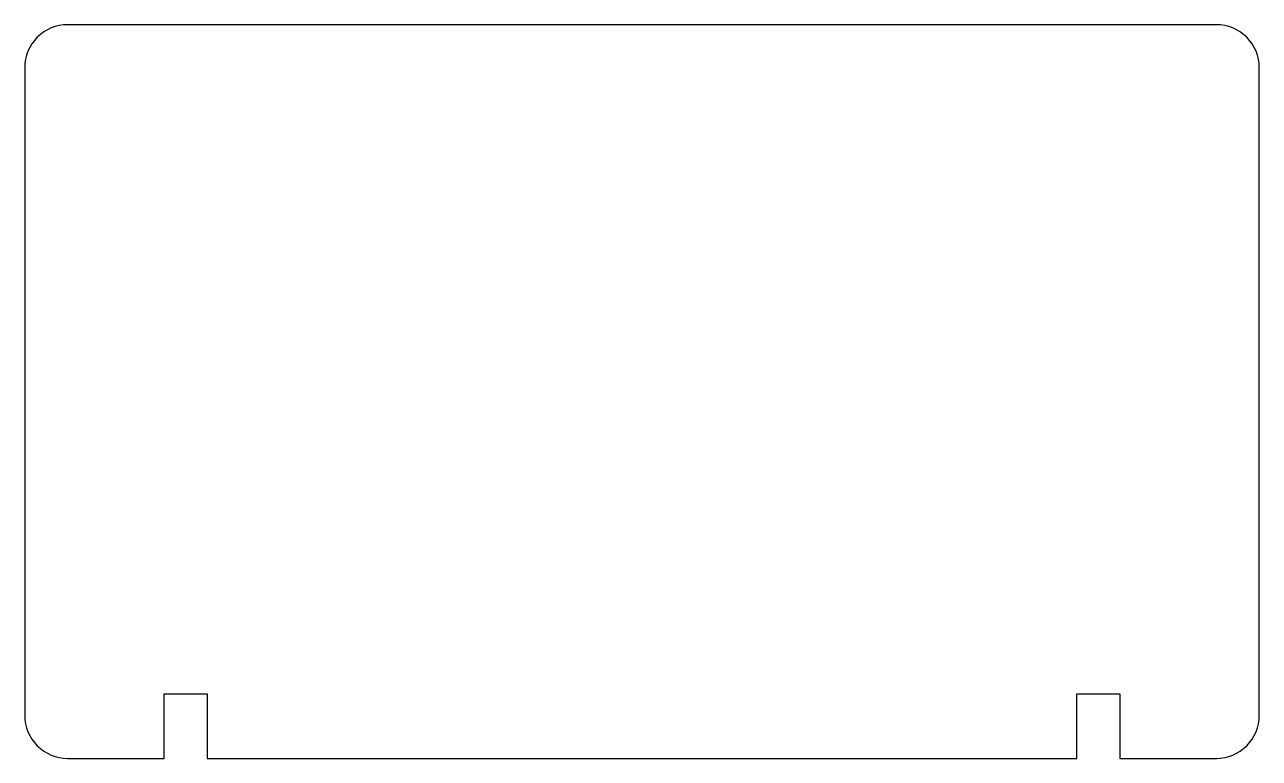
# Model space of a CAD drawing. Header units: millimetres. Extents: x -13 to 102, y 18 to 87.
import ezdxf

# ---------------------------------------------------------------- set-up
doc = ezdxf.new("R2010")
doc.units = ezdxf.units.MM
doc.layers.get('0').update_dxf_attribs({"linetype": 'CONTINUOUS'})

msp = doc.modelspace()

# ---------------------------------------------------------------- linework, layer by layer
msp.add_lwpolyline([(-13, 22.43, 0.414214), (-9, 18.43), (0, 18.43), (0, 24.43), (4, 24.43), (4, 18.43), (85, 18.43), (85, 24.43), (89, 24.43), (89, 18.43), (98, 18.43, 0.414214), (102, 22.43), (102, 82.81, 0.414214), (98, 86.81), (-9, 86.81, 0.414214), (-13, 82.81)], format="xyb", close=True)

doc.saveas('drawing.dxf')
